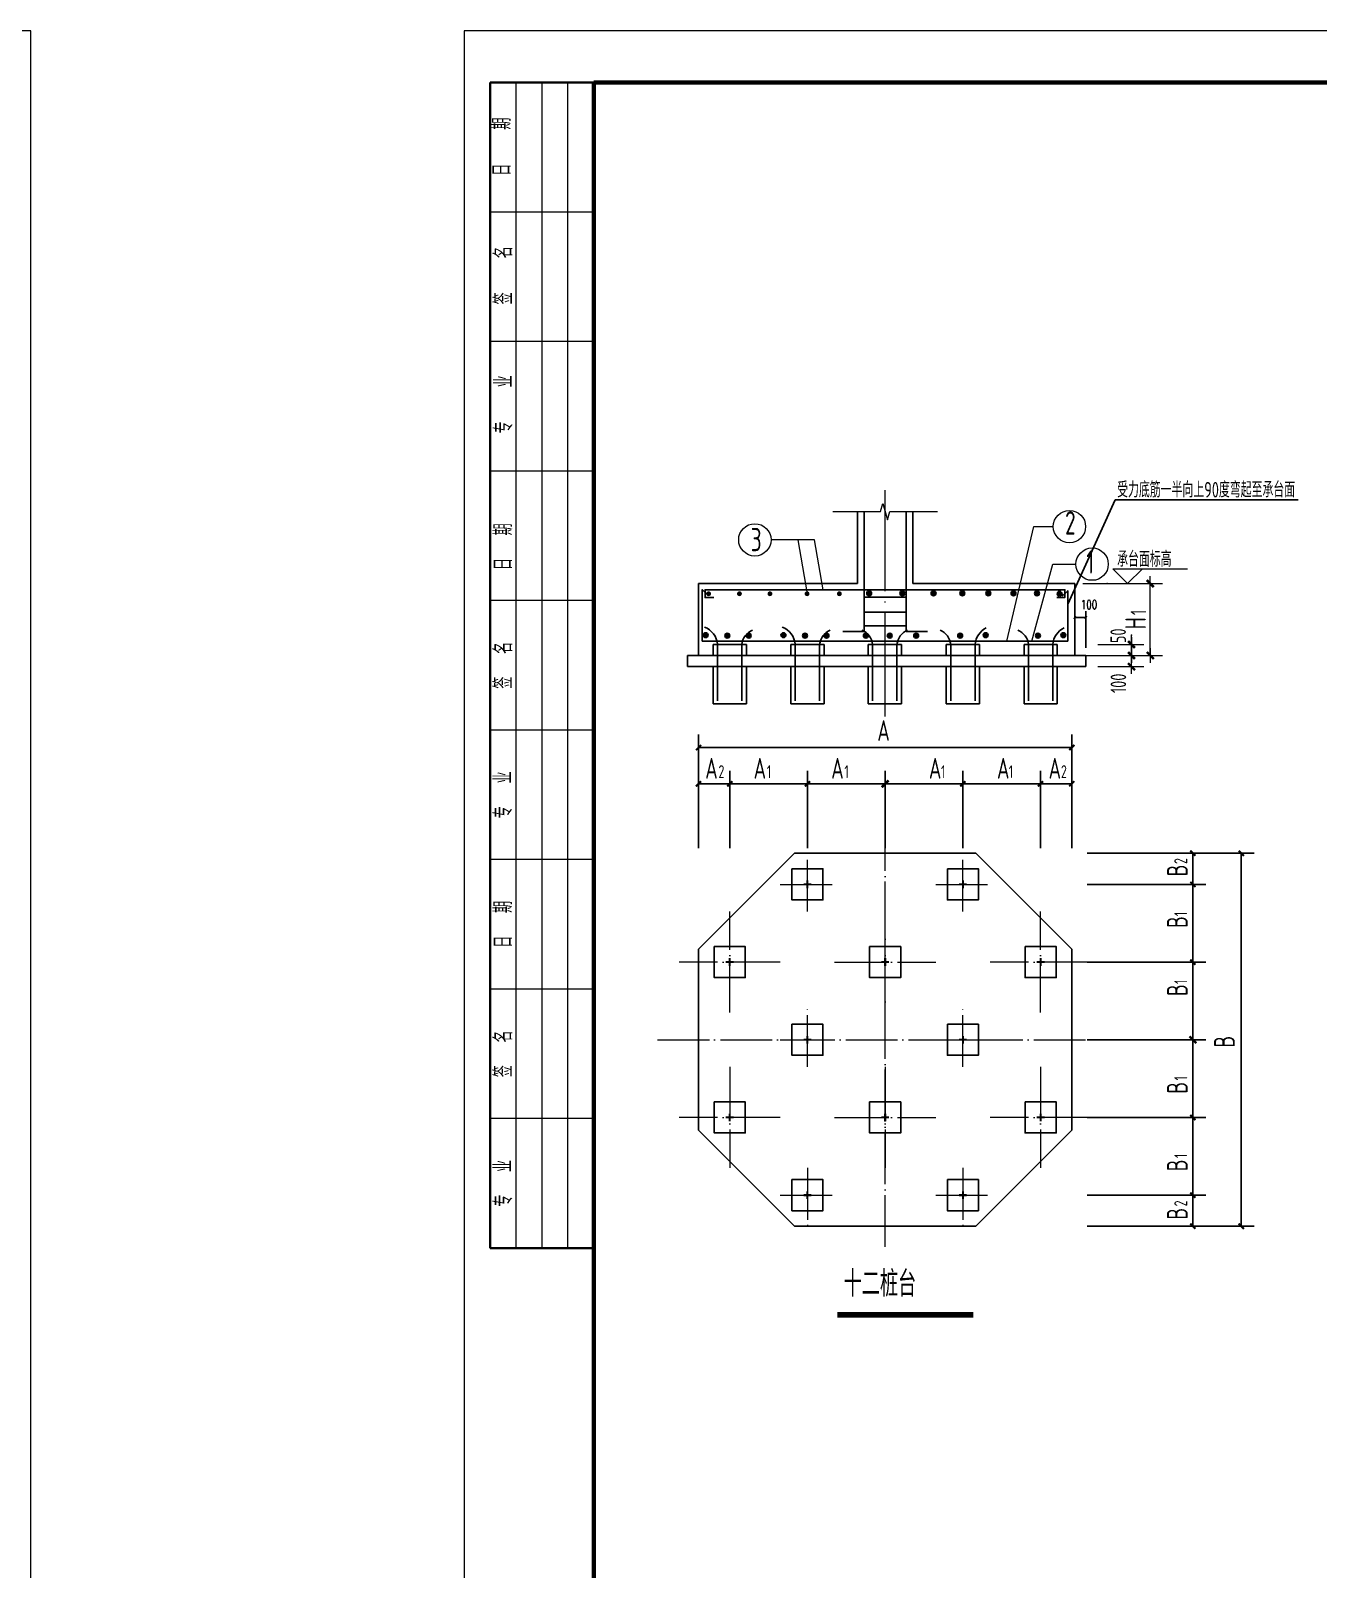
# Model space of a CAD drawing. Extents: x 3968514 to 5230306, y -516551 to -228246.
# Drawn here: x 4382354 to 4407200, y -329853 to -300153 of the extents above; entities that cross this region are included whole.
import ezdxf

# ---------------------------------------------------------------- set-up
doc = ezdxf.new("R2010")
doc.units = 0
doc.header["$LTSCALE"] = 1000
doc.header["$MEASUREMENT"] = 0
doc.linetypes.add('DOTE', pattern=[2.42, 2, -0.2, 0.02, -0.2])
for name, color, linetype in [('3-承台', 7, 'Continuous'), ('COLU', 7, 'Continuous'), ('DIM', 3, 'Continuous'), ('PUB_TEXT', 7, 'Continuous'), ('REIN', 2, 'Continuous'), ('定位标记', 3, 'Continuous')]:
    doc.layers.add(name, color=color, linetype=linetype)
for name, color, linetype, lineweight in [('DOTE', 1, 'DOTE', 9), ('FRAME', 3, 'Continuous', 18), ('PUB_DIM', 3, 'Continuous', 15)]:
    doc.layers.add(name, color=color, linetype=linetype, lineweight=lineweight)
doc.styles.add('DIM_FONT', font='SIMPLEX', dxfattribs={"width": 0.7, "bigfont": 'GBCBIG'})
doc.styles.add('DXFS', font='txt.shx', dxfattribs={"width": 0.7, "bigfont": 'dxfs.shx'})
doc.styles.add('TSSD_REIN', font='Tssdeng.shx', dxfattribs={"width": 0.7, "bigfont": 'hztxt.shx'})
doc.dimstyles.new('_TCH_ARCH&&50', dxfattribs={"dimscale": 0.5, "dimtxt": 350, "dimasz": 100, "dimexe": 250, "dimexo": 300, "dimgap": 100, "dimtad": 1, "dimdec": 0, "dimzin": 0, "dimdsep": 46, "dimtxsty": 'DIM_FONT', "dimblk": 'ARCHTICK', "dimcen": 0.09, "dimclrt": 7, "dimazin": 2, "dimtfac": 1, "dimtdec": 0, "dimtix": 1, "dimtmove": 2, "dimatfit": 3, "dimfxl": 1, "dimtolj": 1, "dimtzin": 0, "dimarcsym": 0})
doc.dimstyles.new('DIMN', dxfattribs={"dimtxt": 300, "dimasz": 100, "dimexe": 250, "dimexo": 300, "dimgap": 150, "dimtad": 1, "dimdec": 0, "dimzin": 0, "dimdsep": 46, "dimtxsty": 'DIM_FONT', "dimblk": 'ARCHTICK', "dimcen": 0.09, "dimclrt": 7, "dimazin": 2, "dimtfac": 1, "dimtdec": 0, "dimtix": 1, "dimtmove": 2, "dimatfit": 3, "dimfxl": 1, "dimtolj": 1, "dimtzin": 0, "dimarcsym": 0})

# ---------------------------------------------------------------- blocks, each defined once
blk = doc.blocks.new('A$C0B803521')
at = {"layer": 'FRAME', "lineweight": 18}
for p, q in [((-100043, 93652), (-100043, 34252)), ((-15943, 93652), (-100043, 93652)), ((-15943, 34252), (-15943, 93652))]:
    blk.add_line(p, q, dxfattribs=at)
at = {"layer": 'FRAME', "lineweight": 35}
for p, q in [((-97543, 92652), (-99543, 92652)), ((-99543, 92652), (-99543, 70152))]:
    blk.add_line(p, q, dxfattribs=at)
at = {"layer": 'FRAME', "lineweight": 140}
for p, q in [((-97543, 92652), (-97543, 35252)), ((-16943, 92652), (-97543, 92652))]:
    blk.add_line(p, q, dxfattribs=at)
at = {"layer": 'FRAME', "lineweight": 18}
for points in [[(-99043, 70152), (-99043, 92652)], [(-98543, 70152), (-98543, 92652)], [(-98043, 70152), (-98043, 92652)], [(-97543, 90152), (-99543, 90152)], [(-97543, 87652), (-99543, 87652)], [(-97543, 85152), (-99543, 85152)], [(-97543, 82652), (-99543, 82652)], [(-97543, 80152), (-99543, 80152)], [(-97543, 77652), (-99543, 77652)], [(-97543, 75152), (-99543, 75152)], [(-97543, 72652), (-99543, 72652)]]:
    blk.add_lwpolyline(points, dxfattribs=at)
at = {"layer": 'FRAME', "lineweight": 35}
blk.add_lwpolyline([(-97543, 70152), (-99543, 70152)], dxfattribs=at)
at = {"layer": 'FRAME', "char_height": 350, "attachment_point": 5, "rotation": 90, "style": 'DXFS'}
for s, insert, width in [('日   期', (-99319, 91415), 1350.55), ('签   名   ', (-99289, 88930), 1430.08), ('专   业', (-99284, 86439), 1489.43), ('日  期', (-99293, 83691), 1132.5), ('签  名   ', (-99293, 81402), 1185), ('专  业', (-99293, 78902), 1132.5), ('日  期', (-99293, 76402), 1132.5), ('签  名   ', (-99293, 73902), 1185)]:
    blk.add_mtext(s, dxfattribs=dict(at, insert=insert, width=width))
at = {"layer": 'FRAME', "lineweight": 18, "insert": (-99293, 71402), "char_height": 350, "width": 1132.5, "attachment_point": 5, "rotation": 90, "style": 'DXFS'}
blk.add_mtext('专  业', dxfattribs=at)
blk = doc.blocks.new('_DIMX')
blk.add_line((-150, 0), (150, 0))
at = {"const_width": 50}
blk.add_lwpolyline([(-70, -70), (70, 70)], dxfattribs=at)
blk = doc.blocks.new('_ArchTick')
at = {"color": 0, "linetype": 'ByBlock', "const_width": 0.4}
blk.add_lwpolyline([(-0.5, -0.5), (0.5, 0.5)], dxfattribs=at)
blk = doc.blocks.new('*D207')
at = {"layer": 'Defpoints', "color": 0, "transparency": 16777216}
for p in [(4402443, -316032), (4404781, -316032), (4402443, -316632)]:
    blk.add_point(p, dxfattribs=at)
at = {"layer": 'PUB_DIM', "color": 0, "lineweight": -2, "transparency": 16777216}
for p, q in [((4402743, -316032), (4405031, -316032)), ((4404781, -316632), (4404781, -316032)), ((4402743, -316632), (4405031, -316632))]:
    blk.add_line(p, q, dxfattribs=at)
at = {"layer": 'PUB_DIM', "color": 0, "lineweight": -2, "transparency": 16777216, "xscale": 100, "yscale": 100, "zscale": 100}
for p, rotation in [((4404781, -316032), 90), ((4404781, -316632), 270)]:
    blk.add_blockref('_ArchTick', p, dxfattribs=dict(at, rotation=rotation))
blk = doc.blocks.new('*D206')
at = {"layer": 'Defpoints', "color": 0, "transparency": 16777216}
for p in [(4402443, -318132), (4404781, -318132), (4402443, -319632)]:
    blk.add_point(p, dxfattribs=at)
at = {"layer": 'PUB_DIM', "color": 0, "lineweight": -2, "transparency": 16777216}
for p, q in [((4402743, -318132), (4405031, -318132)), ((4404781, -319632), (4404781, -318132)), ((4402743, -319632), (4405031, -319632))]:
    blk.add_line(p, q, dxfattribs=at)
at = {"layer": 'PUB_DIM', "color": 0, "lineweight": -2, "transparency": 16777216, "xscale": 100, "yscale": 100, "zscale": 100}
for p, rotation in [((4404781, -318132), 90), ((4404781, -319632), 270)]:
    blk.add_blockref('_ArchTick', p, dxfattribs=dict(at, rotation=rotation))
blk = doc.blocks.new('*D205')
at = {"layer": 'Defpoints', "color": 0, "transparency": 16777216}
for p in [(4402443, -316632), (4404781, -316632), (4402443, -318132)]:
    blk.add_point(p, dxfattribs=at)
at = {"layer": 'PUB_DIM', "color": 0, "lineweight": -2, "transparency": 16777216}
for p, q in [((4402743, -316632), (4405031, -316632)), ((4404781, -318132), (4404781, -316632)), ((4402743, -318132), (4405031, -318132))]:
    blk.add_line(p, q, dxfattribs=at)
at = {"layer": 'PUB_DIM', "color": 0, "lineweight": -2, "transparency": 16777216, "xscale": 100, "yscale": 100, "zscale": 100}
for p, rotation in [((4404781, -316632), 90), ((4404781, -318132), 270)]:
    blk.add_blockref('_ArchTick', p, dxfattribs=dict(at, rotation=rotation))
blk = doc.blocks.new('*D204')
at = {"layer": 'Defpoints', "color": 0, "transparency": 16777216}
for p in [(4402443, -322632), (4402443, -323232), (4404781, -323232)]:
    blk.add_point(p, dxfattribs=at)
at = {"layer": 'PUB_DIM', "color": 0, "lineweight": -2, "transparency": 16777216}
for p, q in [((4402743, -322632), (4405031, -322632)), ((4404781, -322632), (4404781, -323232)), ((4402743, -323232), (4405031, -323232))]:
    blk.add_line(p, q, dxfattribs=at)
at = {"layer": 'PUB_DIM', "color": 0, "lineweight": -2, "transparency": 16777216, "xscale": 100, "yscale": 100, "zscale": 100}
for p, rotation in [((4404781, -322632), 90), ((4404781, -323232), 270)]:
    blk.add_blockref('_ArchTick', p, dxfattribs=dict(at, rotation=rotation))
blk = doc.blocks.new('*D203')
at = {"layer": 'Defpoints', "color": 0, "transparency": 16777216}
for p in [(4402443, -319632), (4402443, -321132), (4404781, -321132)]:
    blk.add_point(p, dxfattribs=at)
at = {"layer": 'PUB_DIM', "color": 0, "lineweight": -2, "transparency": 16777216}
for p, q in [((4402743, -319632), (4405031, -319632)), ((4404781, -319632), (4404781, -321132)), ((4402743, -321132), (4405031, -321132))]:
    blk.add_line(p, q, dxfattribs=at)
at = {"layer": 'PUB_DIM', "color": 0, "lineweight": -2, "transparency": 16777216, "xscale": 100, "yscale": 100, "zscale": 100}
for p, rotation in [((4404781, -319632), 90), ((4404781, -321132), 270)]:
    blk.add_blockref('_ArchTick', p, dxfattribs=dict(at, rotation=rotation))
blk = doc.blocks.new('*D202')
at = {"layer": 'Defpoints', "color": 0, "transparency": 16777216}
for p in [(4404077, -316032), (4404077, -323232), (4405715, -323232)]:
    blk.add_point(p, dxfattribs=at)
at = {"layer": 'PUB_DIM', "color": 0, "lineweight": -2, "transparency": 16777216}
for p, q in [((4404377, -316032), (4405965, -316032)), ((4405715, -316032), (4405715, -323232)), ((4404377, -323232), (4405965, -323232))]:
    blk.add_line(p, q, dxfattribs=at)
at = {"layer": 'PUB_DIM', "color": 0, "lineweight": -2, "transparency": 16777216, "xscale": 100, "yscale": 100, "zscale": 100}
for p, rotation in [((4405715, -316032), 90), ((4405715, -323232), 270)]:
    blk.add_blockref('_ArchTick', p, dxfattribs=dict(at, rotation=rotation))
blk = doc.blocks.new('*D201')
at = {"layer": 'Defpoints', "color": 0, "transparency": 16777216}
for p in [(4402443, -321132), (4402443, -322632), (4404781, -322632)]:
    blk.add_point(p, dxfattribs=at)
at = {"layer": 'PUB_DIM', "color": 0, "lineweight": -2, "transparency": 16777216}
for p, q in [((4402743, -321132), (4405031, -321132)), ((4404781, -321132), (4404781, -322632)), ((4402743, -322632), (4405031, -322632))]:
    blk.add_line(p, q, dxfattribs=at)
at = {"layer": 'PUB_DIM', "color": 0, "lineweight": -2, "transparency": 16777216, "xscale": 100, "yscale": 100, "zscale": 100}
for p, rotation in [((4404781, -321132), 90), ((4404781, -322632), 270)]:
    blk.add_blockref('_ArchTick', p, dxfattribs=dict(at, rotation=rotation))
blk = doc.blocks.new('*D200')
at = {"layer": 'Defpoints', "color": 0, "transparency": 16777216}
for p in [(4402443, -314691), (4401843, -316230), (4402443, -316230)]:
    blk.add_point(p, dxfattribs=at)
at = {"layer": 'PUB_DIM', "color": 0, "lineweight": -2, "transparency": 16777216}
for p, q in [((4401843, -315930), (4401843, -314441)), ((4402443, -315930), (4402443, -314441)), ((4401843, -314691), (4402443, -314691))]:
    blk.add_line(p, q, dxfattribs=at)
at = {"layer": 'PUB_DIM', "color": 0, "lineweight": -2, "transparency": 16777216, "xscale": 100, "yscale": 100, "zscale": 100, "rotation": 180}
blk.add_blockref('_ArchTick', (4401843, -314691), dxfattribs=at)
at = {"layer": 'PUB_DIM', "color": 0, "lineweight": -2, "transparency": 16777216, "xscale": 100, "yscale": 100, "zscale": 100}
blk.add_blockref('_ArchTick', (4402443, -314691), dxfattribs=at)
blk = doc.blocks.new('*D199')
at = {"layer": 'Defpoints', "color": 0, "transparency": 16777216}
for p in [(4400343, -314691), (4398843, -316230), (4400343, -316230)]:
    blk.add_point(p, dxfattribs=at)
at = {"layer": 'PUB_DIM', "color": 0, "lineweight": -2, "transparency": 16777216}
for p, q in [((4398843, -315930), (4398843, -314441)), ((4400343, -315930), (4400343, -314441)), ((4398843, -314691), (4400343, -314691))]:
    blk.add_line(p, q, dxfattribs=at)
at = {"layer": 'PUB_DIM', "color": 0, "lineweight": -2, "transparency": 16777216, "xscale": 100, "yscale": 100, "zscale": 100, "rotation": 180}
blk.add_blockref('_ArchTick', (4398843, -314691), dxfattribs=at)
at = {"layer": 'PUB_DIM', "color": 0, "lineweight": -2, "transparency": 16777216, "xscale": 100, "yscale": 100, "zscale": 100}
blk.add_blockref('_ArchTick', (4400343, -314691), dxfattribs=at)
blk = doc.blocks.new('*D198')
at = {"layer": 'Defpoints', "color": 0, "transparency": 16777216}
for p in [(4401843, -314691), (4400343, -316230), (4401843, -316230)]:
    blk.add_point(p, dxfattribs=at)
at = {"layer": 'PUB_DIM', "color": 0, "lineweight": -2, "transparency": 16777216}
for p, q in [((4400343, -315930), (4400343, -314441)), ((4401843, -315930), (4401843, -314441)), ((4400343, -314691), (4401843, -314691))]:
    blk.add_line(p, q, dxfattribs=at)
at = {"layer": 'PUB_DIM', "color": 0, "lineweight": -2, "transparency": 16777216, "xscale": 100, "yscale": 100, "zscale": 100, "rotation": 180}
blk.add_blockref('_ArchTick', (4400343, -314691), dxfattribs=at)
at = {"layer": 'PUB_DIM', "color": 0, "lineweight": -2, "transparency": 16777216, "xscale": 100, "yscale": 100, "zscale": 100}
blk.add_blockref('_ArchTick', (4401843, -314691), dxfattribs=at)
blk = doc.blocks.new('*D197')
at = {"layer": 'Defpoints', "color": 0, "transparency": 16777216}
for p in [(4395243, -314691), (4395243, -316230), (4395843, -316230)]:
    blk.add_point(p, dxfattribs=at)
at = {"layer": 'PUB_DIM', "color": 0, "lineweight": -2, "transparency": 16777216}
for p, q in [((4395243, -315930), (4395243, -314441)), ((4395843, -315930), (4395843, -314441)), ((4395843, -314691), (4395243, -314691))]:
    blk.add_line(p, q, dxfattribs=at)
at = {"layer": 'PUB_DIM', "color": 0, "lineweight": -2, "transparency": 16777216, "xscale": 100, "yscale": 100, "zscale": 100, "rotation": 180}
blk.add_blockref('_ArchTick', (4395243, -314691), dxfattribs=at)
at = {"layer": 'PUB_DIM', "color": 0, "lineweight": -2, "transparency": 16777216, "xscale": 100, "yscale": 100, "zscale": 100}
blk.add_blockref('_ArchTick', (4395843, -314691), dxfattribs=at)
blk = doc.blocks.new('*D196')
at = {"layer": 'Defpoints', "color": 0, "transparency": 16777216}
for p in [(4397343, -314691), (4397343, -316230), (4398843, -316230)]:
    blk.add_point(p, dxfattribs=at)
at = {"layer": 'PUB_DIM', "color": 0, "lineweight": -2, "transparency": 16777216}
for p, q in [((4397343, -315930), (4397343, -314441)), ((4398843, -315930), (4398843, -314441)), ((4398843, -314691), (4397343, -314691))]:
    blk.add_line(p, q, dxfattribs=at)
at = {"layer": 'PUB_DIM', "color": 0, "lineweight": -2, "transparency": 16777216, "xscale": 100, "yscale": 100, "zscale": 100, "rotation": 180}
blk.add_blockref('_ArchTick', (4397343, -314691), dxfattribs=at)
at = {"layer": 'PUB_DIM', "color": 0, "lineweight": -2, "transparency": 16777216, "xscale": 100, "yscale": 100, "zscale": 100}
blk.add_blockref('_ArchTick', (4398843, -314691), dxfattribs=at)
blk = doc.blocks.new('*D195')
at = {"layer": 'Defpoints', "color": 0, "transparency": 16777216}
for p in [(4395243, -313990), (4395243, -316230), (4402443, -316230)]:
    blk.add_point(p, dxfattribs=at)
at = {"layer": 'PUB_DIM', "color": 0, "lineweight": -2, "transparency": 16777216}
for p, q in [((4395243, -315930), (4395243, -313740)), ((4402443, -315930), (4402443, -313740)), ((4402443, -313990), (4395243, -313990))]:
    blk.add_line(p, q, dxfattribs=at)
at = {"layer": 'PUB_DIM', "color": 0, "lineweight": -2, "transparency": 16777216, "xscale": 100, "yscale": 100, "zscale": 100, "rotation": 180}
blk.add_blockref('_ArchTick', (4395243, -313990), dxfattribs=at)
at = {"layer": 'PUB_DIM', "color": 0, "lineweight": -2, "transparency": 16777216, "xscale": 100, "yscale": 100, "zscale": 100}
blk.add_blockref('_ArchTick', (4402443, -313990), dxfattribs=at)
blk = doc.blocks.new('*D194')
at = {"layer": 'Defpoints', "color": 0, "transparency": 16777216}
for p in [(4395843, -314691), (4395843, -316230), (4397343, -316230)]:
    blk.add_point(p, dxfattribs=at)
at = {"layer": 'PUB_DIM', "color": 0, "lineweight": -2, "transparency": 16777216}
for p, q in [((4395843, -315930), (4395843, -314441)), ((4397343, -315930), (4397343, -314441)), ((4397343, -314691), (4395843, -314691))]:
    blk.add_line(p, q, dxfattribs=at)
at = {"layer": 'PUB_DIM', "color": 0, "lineweight": -2, "transparency": 16777216, "xscale": 100, "yscale": 100, "zscale": 100, "rotation": 180}
blk.add_blockref('_ArchTick', (4395843, -314691), dxfattribs=at)
at = {"layer": 'PUB_DIM', "color": 0, "lineweight": -2, "transparency": 16777216, "xscale": 100, "yscale": 100, "zscale": 100}
blk.add_blockref('_ArchTick', (4397343, -314691), dxfattribs=at)
blk = doc.blocks.new('*D193')
at = {"layer": 'Defpoints', "color": 0, "transparency": 16777216}
for p in [(4402502, -311480), (4402502, -312214), (4402716, -312214)]:
    blk.add_point(p, dxfattribs=at)
at = {"layer": 'DIM', "color": 0, "lineweight": -2, "transparency": 16777216}
for p, q in [((4402502, -312064), (4402502, -311355)), ((4402716, -311480), (4402502, -311480)), ((4402716, -312064), (4402716, -311355))]:
    blk.add_line(p, q, dxfattribs=at)
at = {"layer": 'DIM', "color": 0, "lineweight": -2, "transparency": 16777216, "xscale": 50, "yscale": 50, "zscale": 50, "rotation": 180}
blk.add_blockref('_ArchTick', (4402502, -311480), dxfattribs=at)
at = {"layer": 'DIM', "color": 0, "lineweight": -2, "transparency": 16777216, "xscale": 50, "yscale": 50, "zscale": 50}
blk.add_blockref('_ArchTick', (4402716, -311480), dxfattribs=at)
at = {"layer": 'DIM', "color": 7, "transparency": 16777216, "insert": (4402777, -311230), "char_height": 175, "attachment_point": 5, "style": 'DIM_FONT'}
blk.add_mtext('\\A1;100', dxfattribs=at)

msp = doc.modelspace()

# ---------------------------------------------------------------- hatches: boundary and pattern name
at = {"layer": 'REIN'}
for points in [[(4395388.40011, -311021.88019, -1), (4395482.62726, -311021.88019, -1)], [(4395983.69074, -311021.88019, -1), (4396077.91789, -311021.88019, -1)], [(4396571.9844, -311021.88019, -1), (4396666.21155, -311021.88019, -1)], [(4397288.31939, -311021.88019, -1), (4397382.54654, -311021.88019, -1)], [(4397911.78061, -311021.88019, -1), (4398006.00777, -311021.88019, -1)], [(4398486.30952, -311014.56361, 1), (4398580.53667, -311014.56361, 1)], [(4399127.9485, -311014.56361, 1), (4399222.17566, -311014.56361, 1)], [(4399729.9531, -311014.21714, 1), (4399824.18026, -311014.21714, 1)], [(4400285.24309, -311014.56361, 1), (4400379.47024, -311014.56361, 1)], [(4400785.92952, -311014.56361, 1), (4400880.15667, -311014.56361, 1)], [(4401272.19209, -311014.56361, 1), (4401366.41924, -311014.56361, 1)], [(4401724.89081, -311014.56361, 1), (4401819.11796, -311014.56361, 1)], [(4402162.09756, -311021.62564, 1), (4402256.32471, -311021.62564, 1)], [(4395332.44377, -311820.91067, 1), (4395426.67092, -311820.91067, 1)], [(4395749.19873, -311830.0283, 1), (4395843.42589, -311830.0283, 1)], [(4396162.97689, -311830.0283, 1), (4396257.20404, -311830.0283, 1)], [(4396832.44377, -311820.91067, 1), (4396926.67092, -311820.91067, 1)], [(4397249.19873, -311830.0283, 1), (4397343.42589, -311830.0283, 1)], [(4397662.97689, -311830.0283, 1), (4397757.20404, -311830.0283, 1)], [(4398422.51852, -311830.0283, 1), (4398516.74567, -311830.0283, 1)], [(4398883.8425, -311830.0283, 1), (4398978.06965, -311830.0283, 1)], [(4399394.4675, -311830.0283, 1), (4399488.69465, -311830.0283, 1)], [(4400243.74008, -311830.0283, 1), (4400337.96723, -311830.0283, 1)], [(4400735.10573, -311821.25937, 1), (4400829.33289, -311821.25937, 1)], [(4401743.74008, -311830.0283, 1), (4401837.96723, -311830.0283, 1)], [(4402235.10573, -311821.25937, 1), (4402329.33289, -311821.25937, 1)]]:
    msp.add_hatch(color=256, dxfattribs=at).paths.add_polyline_path(points)

# ---------------------------------------------------------------- linework, layer by layer
for p, q in [((4395522.55629, -313146.63727), (4396163.80629, -313146.63727)), ((4397022.55629, -313146.63727), (4397663.80629, -313146.63727)), ((4398514.70005, -313146.63727), (4399155.95005, -313146.63727)), ((4400022.55629, -313144.25498), (4400663.80629, -313144.25498)), ((4401522.55629, -313146.63727), (4402163.80629, -313146.63727))]:
    msp.add_line(p, q)
at = {"color": 3}
for points in [[(4397043.18028, -316331.53767), (4397643.18028, -316331.53767), (4397643.18028, -316931.53767), (4397043.18028, -316931.53767)], [(4400043.18028, -316331.53767), (4400643.18028, -316331.53767), (4400643.18028, -316931.53767), (4400043.18028, -316931.53767)], [(4395543.18028, -317831.53767), (4396143.18028, -317831.53767), (4396143.18028, -318431.53767), (4395543.18028, -318431.53767)], [(4398543.18028, -317831.53767), (4399143.18028, -317831.53767), (4399143.18028, -318431.53767), (4398543.18028, -318431.53767)], [(4401543.18028, -317831.53767), (4402143.18028, -317831.53767), (4402143.18028, -318431.53767), (4401543.18028, -318431.53767)], [(4397043.18028, -319331.53767), (4397643.18028, -319331.53767), (4397643.18028, -319931.53767), (4397043.18028, -319931.53767)], [(4400043.18028, -319331.53767), (4400643.18028, -319331.53767), (4400643.18028, -319931.53767), (4400043.18028, -319931.53767)], [(4395543.18028, -320831.53767), (4396143.18028, -320831.53767), (4396143.18028, -321431.53767), (4395543.18028, -321431.53767)], [(4398543.18028, -320831.53767), (4399143.18028, -320831.53767), (4399143.18028, -321431.53767), (4398543.18028, -321431.53767)], [(4401543.18028, -320831.53767), (4402143.18028, -320831.53767), (4402143.18028, -321431.53767), (4401543.18028, -321431.53767)], [(4397043.18028, -322331.53767), (4397643.18028, -322331.53767), (4397643.18028, -322931.53767), (4397043.18028, -322931.53767)], [(4400043.18028, -322331.53767), (4400643.18028, -322331.53767), (4400643.18028, -322931.53767), (4400043.18028, -322931.53767)]]:
    msp.add_lwpolyline(points, close=True, dxfattribs=at)
at = {"layer": '3-承台'}
for p, q in [((4398308.80629, -310824.90833), (4398308.80629, -309436.10289)), ((4399377.55629, -310824.90833), (4399377.55629, -309436.10289)), ((4395243.18129, -310824.90833), (4395243.18129, -312214.28333)), ((4395243.18129, -310824.90833), (4398308.80629, -310824.90833)), ((4402502.2014, -310824.90833), (4399377.55629, -310824.90833)), ((4402502.2014, -310824.90833), (4402502.2014, -312214.28333)), ((4395522.55629, -312000.82358), (4396163.80629, -312000.82358)), ((4395522.55629, -312214.28333), (4395522.55629, -312000.82358)), ((4396163.80629, -312214.28333), (4396163.80629, -312000.82358)), ((4397022.55629, -312000.82358), (4397663.80629, -312000.82358)), ((4397022.55629, -312214.28333), (4397022.55629, -312000.82358)), ((4397663.80629, -312214.28333), (4397663.80629, -312000.82358)), ((4398514.70005, -312000.82358), (4399155.95005, -312000.82358)), ((4398514.70005, -312214.28333), (4398514.70005, -312000.82358)), ((4399155.95005, -312214.28333), (4399155.95005, -312000.82358)), ((4400022.55629, -312000.82358), (4400663.80629, -312000.82358)), ((4400022.55629, -312214.28333), (4400022.55629, -312000.82358)), ((4400663.80629, -312214.28333), (4400663.80629, -312000.82358)), ((4401522.55629, -312000.82358), (4402163.80629, -312000.82358)), ((4401522.55629, -312214.28333), (4401522.55629, -312000.82358)), ((4402163.80629, -312214.28333), (4402163.80629, -312000.82358)), ((4395029.43129, -312214.28333), (4395029.43129, -312428.03333)), ((4395029.43129, -312214.28333), (4398514.70005, -312214.28333)), ((4395029.43129, -312428.03333), (4398514.70005, -312428.03333)), ((4395522.55629, -313146.63727), (4395522.55629, -312428.03333)), ((4396163.80629, -313146.63727), (4396163.80629, -312428.03333)), ((4397022.55629, -313146.63727), (4397022.55629, -312428.03333)), ((4397663.80629, -313146.63727), (4397663.80629, -312428.03333)), ((4398514.70005, -312214.28333), (4402715.9514, -312214.28333)), ((4398514.70005, -313144.25498), (4398514.70005, -312428.03333)), ((4398514.70005, -312428.03333), (4402715.9514, -312428.03333)), ((4399155.95005, -313146.63727), (4399155.95005, -312428.03333)), ((4400022.55629, -313144.25498), (4400022.55629, -312428.03333)), ((4400663.80629, -313146.63727), (4400663.80629, -312428.03333)), ((4401522.55629, -313144.25498), (4401522.55629, -312428.03333)), ((4402163.80629, -313146.63727), (4402163.80629, -312428.03333)), ((4402715.9514, -312214.28333), (4402715.9514, -312428.03333))]:
    msp.add_line(p, q, dxfattribs=at)
at = {"layer": 'COLU', "color": 2, "lineweight": -3}
msp.add_lwpolyline([(4395243.18129, -317883.0096), (4397094.65315, -316031.53774), (4400591.70943, -316031.53774), (4402443.18129, -317883.0096), (4402443.18129, -321380.06588), (4400591.70943, -323231.53774), (4397094.65315, -323231.53774), (4395243.18129, -321380.06588)], close=True, dxfattribs=at)
at = {"layer": 'DOTE', "linetype": 'DOTE'}
msp.add_line((4398843.18129, -313392.27294), (4398843.18129, -309022.87183), dxfattribs=at)
at = {"layer": 'DOTE', "linetype": 'DOTE', "ltscale": 0.5}
for p, q in [((4398843.18129, -323629.00552), (4398843.18129, -315281.53774)), ((4397343.18129, -317156.53774), (4397343.18129, -316106.53774)), ((4400343.18129, -317156.53774), (4400343.18129, -316106.53774)), ((4396818.18129, -316631.53774), (4397868.18129, -316631.53774)), ((4399818.18129, -316631.53774), (4400868.18129, -316631.53774)), ((4395843.18129, -319106.53774), (4395843.18129, -317156.53774)), ((4398843.18129, -319106.53774), (4398843.18129, -317156.53774)), ((4401843.18129, -319106.53774), (4401843.18129, -317156.53774)), ((4396818.18129, -318131.53774), (4394868.18129, -318131.53774)), ((4397868.18129, -318131.53774), (4399818.18129, -318131.53774)), ((4402818.18129, -318131.53774), (4400868.18129, -318131.53774)), ((4397343.18129, -320156.53774), (4397343.18129, -318956.53774)), ((4400343.18129, -320156.53774), (4400343.18129, -318956.53774)), ((4394451.95257, -319631.53774), (4402930.42246, -319631.53774)), ((4396818.18129, -319631.53774), (4397868.18129, -319631.53774)), ((4399818.18129, -319631.53774), (4400868.18129, -319631.53774)), ((4395843.18129, -320156.53774), (4395843.18129, -322106.53774)), ((4398843.18129, -320156.53774), (4398843.18129, -322106.53774)), ((4401843.18129, -320156.53774), (4401843.18129, -322106.53774)), ((4396818.18129, -321131.53774), (4394868.18129, -321131.53774)), ((4397868.18129, -321131.53774), (4399818.18129, -321131.53774)), ((4402818.18129, -321131.53774), (4400868.18129, -321131.53774)), ((4397343.18129, -322106.53774), (4397343.18129, -323306.53774)), ((4400343.18129, -322106.53774), (4400343.18129, -323306.53774)), ((4396818.18129, -322631.53774), (4397868.18129, -322631.53774)), ((4399818.18129, -322631.53774), (4400868.18129, -322631.53774))]:
    msp.add_line(p, q, dxfattribs=at)
at = {"layer": 'PUB_DIM'}
for p, q in [((4397833.80629, -309436.10289), (4398750.55629, -309436.10289)), ((4398750.55629, -309436.10289), (4398800.43129, -309279.35289)), ((4398800.43129, -309279.35289), (4398885.93129, -309592.85289)), ((4398885.93129, -309592.85289), (4398935.80629, -309436.10289)), ((4398935.80629, -309436.10289), (4399852.55629, -309436.10289)), ((4401192.01372, -311936.287), (4401709.51291, -309725.18656)), ((4401709.51291, -309725.18656), (4402087.17809, -309725.18656)), ((4397477.92321, -309981.90897), (4396640.01231, -309981.90897)), ((4397345.21911, -311025.14024), (4397163.61029, -309981.90897)), ((4397645.38832, -310943.89334), (4397477.92321, -309981.90897)), ((4401672.77329, -311936.287), (4402078.71005, -310450.43135)), ((4402078.71005, -310450.43135), (4402524.61417, -310450.43135)), ((4403236.40027, -310539.90833), (4403806.40027, -310539.90833)), ((4403521.40027, -310824.90833), (4403236.40027, -310539.90833)), ((4403806.40027, -310539.90833), (4403521.40027, -310824.90833)), ((4403806.40027, -310539.90833), (4404675.66533, -310539.90833)), ((4402660.27111, -310824.90833), (4404196.71001, -310824.90833)), ((4403521.40027, -310824.90833), (4403847.2842, -310824.90833)), ((4403959.21001, -312213.33333), (4403959.21001, -310824.90833)), ((4403597.27875, -311821.75055), (4403597.27875, -311820.80055)), ((4403597.27875, -312000.82555), (4403597.27875, -311822.70055)), ((4403597.27875, -312000.82555), (4403597.27875, -311822.70055)), ((4402946.9344, -312000.82555), (4403834.77875, -312000.82555)), ((4402946.9344, -312000.82555), (4403834.77875, -312000.82555)), ((4403597.27875, -311999.87555), (4403597.27875, -311998.92555)), ((4403597.27875, -312214.28105), (4403597.27875, -312000.82555)), ((4403597.27875, -312001.77555), (4403597.27875, -312002.72555)), ((4402660.27111, -312214.28333), (4404196.71001, -312214.28333)), ((4402946.9344, -312214.28105), (4403834.77875, -312214.28105)), ((4402946.9344, -312214.28105), (4403834.77875, -312214.28105)), ((4402946.9344, -312428.03105), (4403834.77875, -312428.03105)), ((4403597.27875, -312213.33105), (4403597.27875, -312212.38105)), ((4403597.27875, -312428.03105), (4403597.27875, -312214.28105)), ((4403597.27875, -312428.03105), (4403597.27875, -312214.28105)), ((4403597.27875, -312215.23105), (4403597.27875, -312216.18105)), ((4403597.27875, -312428.98105), (4403597.27875, -312429.93105)), ((4398843.18129, -316029.62256), (4398843.1843, -314453.13313))]:
    msp.add_line(p, q, dxfattribs=at)
at = {"layer": 'PUB_DIM', "const_width": 106.875}
msp.add_lwpolyline([(4397919.59861, -324942.14489), (4400545.0154, -324942.14489)], dxfattribs=at)
at = {"layer": 'PUB_DIM'}
for centre in [(4402399.33324, -309725.18656), (4396327.85715, -309981.90897), (4402836.76932, -310450.43135)]:
    msp.add_circle(centre, 312.15516, dxfattribs=at)
for p in [(4403125.83056, -310824.90833), (4403597.27875, -311822.70055), (4403597.27875, -312000.82555), (4403597.27875, -312214.28105), (4398843.1843, -314690.63313), (4404781.48877, -319631.53797)]:
    msp.add_point(p, dxfattribs=at)
at = {"layer": 'PUB_TEXT'}
for p, q in [((4402365.50739, -311222.64466), (4403283.85225, -309209.73394)), ((4403283.85225, -309209.73394), (4406813.81875, -309209.73394))]:
    msp.add_line(p, q, dxfattribs=at)
at = {"layer": 'REIN'}
for points in [[(4398435.82443, -309436.10289), (4398435.82443, -311752.42124), (4398025.42443, -311752.42124)], [(4399250.53815, -309436.10289), (4399250.53815, -311752.42124), (4399660.93815, -311752.42124)], [(4395419.41575, -311046.77165), (4395313.34974, -310940.70563), (4395313.34974, -311936.287), (4402365.50739, -311936.287), (4402365.50739, -310963.31015), (4402259.44137, -311069.37617)], [(4395533.24305, -311094.30228), (4395369.08167, -311094.30228), (4395369.08167, -310943.89334), (4402311.3458, -310943.89334), (4402311.3458, -311093.52389), (4402157.4336, -311093.52389)], [(4398435.82443, -311087.47575), (4399250.53815, -311087.47575)], [(4398435.82443, -311374.07481), (4399250.53815, -311374.07481)], [(4398435.82443, -311642.51606), (4399250.53815, -311642.51606)], [(4395608.05629, -313088.40917), (4395608.05629, -312000.82358)], [(4396078.30629, -313088.40917), (4396078.30629, -312000.82358)], [(4397108.05629, -313088.40917), (4397108.05629, -312000.82358)], [(4397578.30629, -313088.40917), (4397578.30629, -312000.82358)], [(4398600.20005, -313086.89518), (4398600.20005, -312000.82358)], [(4399070.45005, -313089.94689), (4399070.45005, -312000.82358)], [(4400108.05629, -313086.89518), (4400108.05629, -312000.82358)], [(4400578.30629, -313089.94689), (4400578.30629, -312000.82358)], [(4401608.05629, -313086.89518), (4401608.05629, -312000.82358)], [(4402078.30629, -313089.94689), (4402078.30629, -312000.82358)]]:
    msp.add_lwpolyline(points, dxfattribs=at)
for points in [[(4395608.05629, -312000.82358, 0.2916164143), (4395354.10813, -311664.73253)], [(4396283.72613, -311722.29027, 0.2766531163), (4396078.30629, -312000.82358)], [(4397108.05629, -312000.82358, 0.2916164143), (4396854.10813, -311664.73253)], [(4397783.72613, -311722.29027, 0.2766531163), (4397578.30629, -312000.82358)], [(4398600.20005, -312000.82358, 0.2766531163), (4398394.78021, -311722.29027)], [(4399275.86989, -311722.29027, 0.2766531163), (4399070.45005, -312000.82358)], [(4400108.05629, -312000.82358, 0.2766531163), (4399902.63645, -311722.29027)], [(4400794.53602, -311681.06803, 0.2633579499), (4400578.30629, -312000.82358)], [(4401608.05629, -312000.82358, 0.2766531163), (4401402.63645, -311722.29027)], [(4402294.53602, -311681.06803, 0.2633579499), (4402078.30629, -312000.82358)]]:
    msp.add_lwpolyline(points, format="xyb", dxfattribs=at)
for centre in [(4398533.42309, -311014.56361), (4399175.06208, -311014.56361), (4399777.06668, -311014.21714), (4400332.35666, -311014.56361), (4400833.04309, -311014.56361), (4401319.30566, -311014.56361), (4401772.00438, -311014.56361), (4402209.21114, -311021.62564), (4395379.55734, -311820.91067), (4395796.31231, -311830.0283), (4396210.09047, -311830.0283), (4396879.55734, -311820.91067), (4397296.31231, -311830.0283), (4397710.09047, -311830.0283), (4398469.63209, -311830.0283), (4398930.95607, -311830.0283), (4399441.58107, -311830.0283), (4400290.85365, -311830.0283), (4400782.21931, -311821.25937), (4401790.85365, -311830.0283), (4402282.21931, -311821.25937)]:
    msp.add_circle(centre, 47.11358, dxfattribs=at)
at = {"layer": '定位标记', "ltscale": 0.1, "const_width": 40}
for points in [[(4397343.18129, -316556.35195), (4397343.18129, -316706.72353)], [(4400343.18129, -316556.35195), (4400343.18129, -316706.72353)], [(4395843.18129, -318056.35195), (4395843.18129, -318206.72353)], [(4398843.18129, -318056.35195), (4398843.18129, -318206.72353)], [(4401843.18129, -318056.35195), (4401843.18129, -318206.72353)], [(4397343.18129, -319556.35195), (4397343.18129, -319706.72353)], [(4400343.18129, -319556.35195), (4400343.18129, -319706.72353)], [(4395843.18129, -321056.35195), (4395843.18129, -321206.72353)], [(4398843.18129, -321056.35195), (4398843.18129, -321206.72353)], [(4401843.18129, -321056.35195), (4401843.18129, -321206.72353)], [(4397343.18129, -322556.35195), (4397343.18129, -322706.72353)], [(4400343.18129, -322556.35195), (4400343.18129, -322706.72353)]]:
    msp.add_lwpolyline(points, dxfattribs=at)
at = {"layer": '定位标记', "const_width": 40}
for points in [[(4397267.9955, -316631.53774), (4397418.36708, -316631.53774)], [(4400267.9955, -316631.53774), (4400418.36708, -316631.53774)], [(4395767.9955, -318131.53774), (4395918.36708, -318131.53774)], [(4398767.9955, -318131.53774), (4398918.36708, -318131.53774)], [(4401767.9955, -318131.53774), (4401918.36708, -318131.53774)], [(4397267.9955, -319631.53774), (4397418.36708, -319631.53774)], [(4400267.9955, -319631.53774), (4400418.36708, -319631.53774)], [(4395767.9955, -321131.53774), (4395918.36708, -321131.53774)], [(4398767.9955, -321131.53774), (4398918.36708, -321131.53774)], [(4401767.9955, -321131.53774), (4401918.36708, -321131.53774)], [(4397267.9955, -322631.53774), (4397418.36708, -322631.53774)], [(4400267.9955, -322631.53774), (4400418.36708, -322631.53774)]]:
    msp.add_lwpolyline(points, dxfattribs=at)

# ---------------------------------------------------------------- block references
for p in [(4398297.50372, -393805.3043), (4490764.12454, -393805.3043)]:
    msp.add_blockref('A$C0B803521', p)
at = {"layer": 'PUB_DIM', "xscale": 0.9500000001862645, "yscale": 0.9500000001862645, "zscale": 0.9500000001862645}
for p, rotation in [((4403959.21001, -310824.90833), 90), ((4403597.27875, -312000.82555), 90), ((4403597.27875, -312000.82555), 270), ((4403597.27875, -312214.28105), 90), ((4403597.27875, -312214.28105), 270), ((4403959.21001, -312214.28333), 270), ((4403597.27875, -312428.03105), 90), ((4398843.1843, -314690.63313), 180), ((4404781.48877, -319631.53797), 89.99999999999999), ((4404781.48877, -319631.53797), 270)]:
    msp.add_blockref('_DIMX', p, dxfattribs=dict(at, rotation=rotation))
msp.add_blockref('_DIMX', (4398843.1843, -314690.63313), dxfattribs=at)

# ---------------------------------------------------------------- texts
at = {"layer": 'PUB_TEXT', "style": 'TSSD_REIN', "width": 0.7}
for s, height, p in [('受力底筋一半向上90度弯起至承台面', 300, (4403319.5688, -309163.07844)), ('2', 450, (4402313.84764, -309880.45455)), ('3', 450, (4396248.5428, -310201.15178)), ('1', 450, (4402724.89094, -310632.3011)), ('承台面标高', 300, (4403319.5688, -310502.92364)), ('A', 400, (4398691.67537, -313861.28777)), ('A', 400, (4395370.50143, -314590.78471)), ('A', 400, (4396304.29065, -314590.78471)), ('A', 400, (4397802.17555, -314590.78471)), ('A', 400, (4399687.27042, -314590.78471)), ('A', 400, (4401001.14897, -314590.78471)), ('A', 400, (4401997.06183, -314590.78471)), ('2', 250, (4395625.6539, -314581.51174)), ('1', 250, (4396559.44313, -314581.51174)), ('1', 250, (4398057.32803, -314581.51174)), ('1', 250, (4399920.53339, -314581.51174)), ('1', 250, (4401228.0706, -314581.51174)), ('2', 250, (4402235.08987, -314581.51174)), ('十二桩台', 500, (4398041.84616, -324592.23273))]:
    msp.add_text(s, height=height, dxfattribs=at).set_placement(p)
for s, height, p in [('H', 400, (4403874.86149, -311708.21976)), ('1', 300, (4403880.24852, -311433.30283)), ('50', 300, (4403490.21213, -311974.62887)), ('100', 300, (4403493.97305, -312938.09332)), ('B', 400, (4404681.64035, -316477.66043)), ('2', 250, (4404672.36738, -316239.6324)), ('1', 250, (4404672.36738, -317246.65166)), ('B', 400, (4404681.64035, -317473.57329)), ('B', 400, (4404681.64035, -318787.45185)), ('1', 250, (4404672.36738, -318554.18888)), ('B', 400, (4405590.22244, -319783.04689)), ('1', 250, (4404672.36738, -320417.39424)), ('B', 400, (4404681.64035, -320672.54671)), ('1', 250, (4404672.36738, -321915.27914)), ('B', 400, (4404681.64035, -322170.43161)), ('2', 250, (4404672.36738, -322849.06836)), ('B', 400, (4404681.64035, -323104.22084))]:
    msp.add_text(s, height=height, rotation=90, dxfattribs=at).set_placement(p)

# ---------------------------------------------------------------- dimensions: what is measured, and where the dimension line sits
at = {"layer": 'DIM'}
dim = msp.add_linear_dim(base=(4402502.2014, -311480.34731), p1=(4402715.9514, -312214.28333), p2=(4402502.2014, -312214.28333), text='100', dimstyle='_TCH_ARCH&&50', dxfattribs=at)
dim.commit()
dim.dimension.update_dxf_attribs({"geometry": '*D193', "text_midpoint": (4402777.39019, -311230.34731), "dimtype": 128})
at = {"layer": 'PUB_DIM'}
for p1, p2, distance, picture, middle in [((4402443.19099, -316229.62256), (4395243.17806, -316229.62256), -2239.18285, '*D195', (4398843.18452, -313990.43971)), ((4395843.18129, -316229.62256), (4395243.17806, -316229.62256), -1538.98943, '*D197', (4395543.17967, -314690.63313)), ((4397343.18129, -316229.62256), (4395843.18129, -316229.62256), -1538.98943, '*D194', (4396593.18129, -314690.63313)), ((4398843.18452, -316229.62256), (4397343.18452, -316229.62256), -1538.98943, '*D196', (4398093.18452, -314690.63313)), ((4398843.18452, -316229.62256), (4400343.18452, -316229.62256), 1538.98943, '*D199', (4399593.18452, -314690.63313)), ((4400343.18776, -316229.62256), (4401843.18776, -316229.62256), 1538.98943, '*D198', (4401093.18776, -314690.63313)), ((4401843.18776, -316229.62256), (4402443.19099, -316229.62256), 1538.98943, '*D200', (4402143.18937, -314690.63313)), ((4402443.19099, -316631.53451), (4402443.19099, -316031.53127), -2338.29778, '*D207', (4404781.48877, -316331.53289)), ((4404076.58169, -316031.53127), (4404076.58169, -323231.54421), 1638.10436, '*D202', (4405714.68605, -319631.53774)), ((4402443.19099, -318131.53451), (4402443.19099, -316631.53451), -2338.29778, '*D205', (4404781.48877, -317381.53451)), ((4402443.19099, -319631.53774), (4402443.19099, -318131.53774), -2338.29778, '*D206', (4404781.48877, -318881.53774)), ((4402443.19099, -319631.53774), (4402443.19099, -321131.53774), 2338.29778, '*D203', (4404781.48877, -320381.53774)), ((4402443.19099, -321131.54098), (4402443.19099, -322631.54097), 2338.29778, '*D201', (4404781.48877, -321881.54098)), ((4402443.19099, -322631.54097), (4402443.19099, -323231.54421), 2338.29778, '*D204', (4404781.48877, -322931.54259))]:
    dim = msp.add_aligned_dim(p1=p1, p2=p2, distance=distance, text=' ', dimstyle='DIMN', dxfattribs=at)
    dim.commit()
    dim.dimension.update_dxf_attribs({"geometry": picture, "text_midpoint": middle})

doc.saveas('drawing.dxf')
